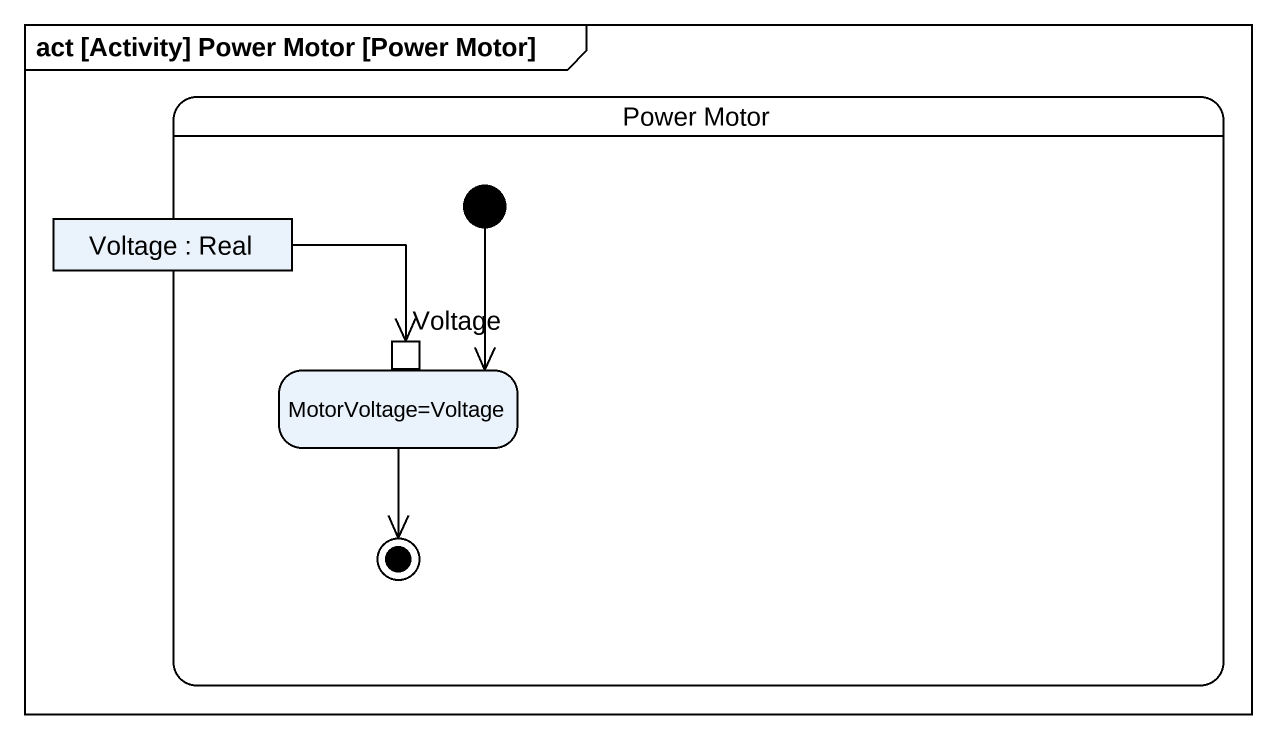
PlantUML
@startuml
mainframe act [Activity] Power Motor [Power Motor]
hide empty description
state "Power Motor" as Power_Motor {
  state "Voltage : Real" as Voltage <<object>>
  state "MotorVoltage=Voltage" as MotorVoltage_Voltage {
    state "Voltage" as Voltage_2 <<inputPin>>
  }
  [*] --> MotorVoltage_Voltage
  MotorVoltage_Voltage --> [*]
}
Voltage -right-> Voltage_2
@enduml
